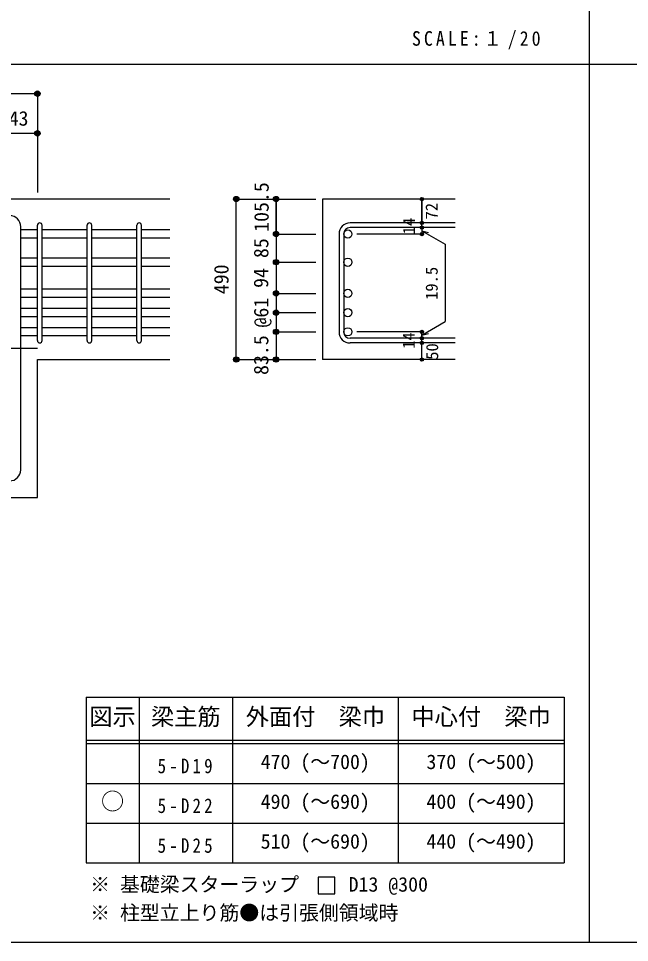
# Model space of a CAD drawing. Units: millimetres at full size, sheet at 1:20; details may follow other scales. Extents: x -3982 to 3969, y -2797 to 2801.
# Drawn here: x -2471 to -628, y -2797 to -10 of the extents above; entities that cross this region are included whole.
import ezdxf
from ezdxf.enums import TextEntityAlignment as Align

# ---------------------------------------------------------------- set-up
doc = ezdxf.new("R2010")
doc.units = ezdxf.units.MM
doc.header["$LTSCALE"] = 20
doc.header["$PDMODE"] = 32
doc.header["$PDSIZE"] = 10
doc.linetypes.add('CHAIN1', pattern=[8, 5, -1, 1, -1])
for name, color, linetype in [('6-1_躯体線', 2, 'Continuous'), ('6-4_フープ', 7, 'Continuous'), ('6-5_梁主筋', 7, 'Continuous'), ('6-6_S.T.P.', 7, 'Continuous'), ('6-7_文字', 7, 'Continuous'), ('6-D_寸法', 4, 'Continuous'), ('6-E_枠', 7, 'Continuous'), ('F-0_枠', 6, 'Continuous')]:
    doc.layers.add(name, color=color, linetype=linetype)
doc.styles.add('ＭＳ ゴシック', font='')
doc.styles.get('ＭＳ ゴシック').set_extended_font_data('MS Gothic')

msp = doc.modelspace()

# ---------------------------------------------------------------- linework, layer by layer
at = {"layer": '6-1_躯体線'}
for p, q in [((-2013.87, -554.67), (-3313.87, -554.67)), ((-1153.87, -554.67), (-1553.87, -554.67)), ((-1553.87, -554.67), (-1553.87, -1038.67)), ((-2413.87, -1038.67), (-2013.87, -1038.67)), ((-2413.87, -1454.67), (-2413.87, -1038.67)), ((-1153.87, -1038.67), (-1553.87, -1038.67))]:
    msp.add_line(p, q, dxfattribs=at)
msp.add_lwpolyline([(-2664.37, -1854.67), (-2664.37, -1454.67), (-2413.87, -1454.67)], dxfattribs=at)
at = {"layer": '6-4_フープ'}
msp.add_line((-2463.87, -1371.17), (-2463.87, -638.17), dxfattribs=at)
for centre, start, end in [((-2497.37, -638.17), 0, 90), ((-2497.37, -1371.17), 270, 0)]:
    msp.add_arc(centre, 33.5, start, end, dxfattribs=at)
at = {"layer": '6-5_梁主筋'}
for p, q in [((-2413.87, -647.72), (-2463.87, -647.72)), ((-2263.87, -647.72), (-2399.87, -647.72)), ((-2113.87, -647.72), (-2249.87, -647.72)), ((-2013.87, -647.72), (-2099.87, -647.72)), ((-2413.87, -672.72), (-2463.87, -672.72)), ((-2263.87, -672.72), (-2399.87, -672.72)), ((-2113.87, -672.72), (-2249.87, -672.72)), ((-2013.87, -672.72), (-2099.87, -672.72)), ((-2413.87, -732.67), (-2463.87, -732.67)), ((-2263.87, -732.67), (-2399.87, -732.67)), ((-2113.87, -732.67), (-2249.87, -732.67)), ((-2013.87, -732.67), (-2099.87, -732.67)), ((-2413.87, -757.67), (-2463.87, -757.67)), ((-2263.87, -757.67), (-2399.87, -757.67)), ((-2113.87, -757.67), (-2249.87, -757.67)), ((-2013.87, -757.67), (-2099.87, -757.67)), ((-2413.87, -826.67), (-2463.87, -826.67)), ((-2263.87, -826.67), (-2399.87, -826.67)), ((-2113.87, -826.67), (-2249.87, -826.67)), ((-2013.87, -826.67), (-2099.87, -826.67)), ((-2413.87, -851.67), (-2463.87, -851.67)), ((-2263.87, -851.67), (-2399.87, -851.67)), ((-2113.87, -851.67), (-2249.87, -851.67)), ((-2013.87, -851.67), (-2099.87, -851.67)), ((-2413.87, -884.67), (-2463.87, -884.67)), ((-2263.87, -884.67), (-2399.87, -884.67)), ((-2113.87, -884.67), (-2249.87, -884.67)), ((-2013.87, -884.67), (-2099.87, -884.67)), ((-2413.87, -909.67), (-2463.87, -909.67)), ((-2263.87, -909.67), (-2399.87, -909.67)), ((-2113.87, -909.67), (-2249.87, -909.67)), ((-2013.87, -909.67), (-2099.87, -909.67)), ((-2413.87, -942.67), (-2463.87, -942.67)), ((-2263.87, -942.67), (-2399.87, -942.67)), ((-2113.87, -942.67), (-2249.87, -942.67)), ((-2013.87, -942.67), (-2099.87, -942.67)), ((-2413.87, -967.67), (-2463.87, -967.67)), ((-2263.87, -967.67), (-2399.87, -967.67)), ((-2113.87, -967.67), (-2249.87, -967.67)), ((-2013.87, -967.67), (-2099.87, -967.67))]:
    msp.add_line(p, q, dxfattribs=at)
at = {"layer": '6-5_梁主筋', "color": 3}
for centre in [(-1477.37, -660.22), (-1477.37, -745.17), (-1477.37, -839.17), (-1477.37, -897.17), (-1477.37, -955.17)]:
    msp.add_circle(centre, 12.5, dxfattribs=at)
at = {"layer": '6-6_S.T.P.'}
for p, q in [((-2413.87, -981.67), (-2413.87, -633.72)), ((-2399.87, -981.67), (-2399.87, -633.72)), ((-2263.87, -981.67), (-2263.87, -633.72)), ((-2249.87, -981.67), (-2249.87, -633.72)), ((-2113.87, -981.67), (-2113.87, -633.72)), ((-2099.87, -981.67), (-2099.87, -633.72)), ((-1153.87, -626.72), (-1470.37, -626.72)), ((-1153.87, -640.72), (-1470.37, -640.72)), ((-1503.87, -660.22), (-1503.87, -955.17)), ((-1489.87, -660.22), (-1489.87, -955.17)), ((-1153.87, -974.67), (-1470.37, -974.67)), ((-1153.87, -988.67), (-1470.37, -988.67))]:
    msp.add_line(p, q, dxfattribs=at)
for centre, radius, start, end in [((-2406.87, -633.72), 7, 0, 180), ((-2406.87, -633.72), 7, 0, 180), ((-2406.87, -633.72), 7, 0, 180), ((-2406.87, -633.72), 7, 0, 180), ((-2256.87, -633.72), 7, 0, 180), ((-2106.87, -633.72), 7, 0, 180), ((-1470.37, -660.22), 33.5, 90, 180), ((-1470.37, -660.22), 19.5, 90, 180), ((-1470.37, -955.17), 33.5, 180, 270), ((-1470.37, -955.17), 19.5, 180, 270), ((-2406.87, -981.67), 7, 180, 0), ((-2406.87, -981.67), 7, 180, 0), ((-2406.87, -981.67), 7, 180, 0), ((-2406.87, -981.67), 7, 180, 0), ((-2256.87, -981.67), 7, 180, 0), ((-2106.87, -981.67), 7, 180, 0)]:
    msp.add_arc(centre, radius, start, end, dxfattribs=at)
at = {"layer": '6-7_文字'}
msp.add_lwpolyline([(-1566.94, -2650.24), (-1516.94, -2650.24), (-1516.94, -2600.24), (-1566.94, -2600.24)], close=True, dxfattribs=at)
at = {"layer": '6-D_寸法'}
for p, q in [((-3313.87, -236.65), (-2413.87, -236.65)), ((-2413.87, -236.65), (-2413.87, -356.65)), ((-2413.87, -356.65), (-2556.87, -356.65)), ((-2413.87, -356.65), (-2413.87, -534.67)), ((-2413.87, -356.65), (-2413.87, -534.67)), ((-2413.87, -356.65), (-2413.87, -534.67)), ((-1813.87, -554.67), (-1693.87, -554.67)), ((-1813.87, -554.67), (-1693.87, -554.67)), ((-1813.87, -554.67), (-1693.87, -554.67)), ((-1813.87, -554.67), (-1693.87, -554.67)), ((-1813.87, -1038.67), (-1813.87, -554.67)), ((-1693.87, -554.67), (-1573.87, -554.67)), ((-1693.87, -554.67), (-1693.87, -660.22)), ((-1693.87, -660.22), (-1693.87, -554.67)), ((-1253.87, -626.72), (-1253.87, -554.67)), ((-1253.87, -554.67), (-1253.87, -626.72)), ((-1253.87, -640.72), (-1253.87, -626.72)), ((-1253.87, -640.72), (-1253.87, -660.22)), ((-1693.87, -660.22), (-1573.87, -660.22)), ((-1693.87, -660.22), (-1573.87, -660.22)), ((-1693.87, -660.22), (-1693.87, -745.17)), ((-1253.87, -660.22), (-1449.95, -660.22)), ((-1253.87, -650.47), (-1183.81, -690.92)), ((-1253.87, -650.47), (-1234.55, -655.65)), ((-1183.81, -690.92), (-1183.81, -924.47)), ((-1693.87, -745.17), (-1573.87, -745.17)), ((-1693.87, -745.17), (-1693.87, -1038.67)), ((-1693.87, -839.17), (-1573.87, -839.17)), ((-1693.87, -839.17), (-1573.87, -839.17)), ((-1693.87, -839.17), (-1573.87, -839.17)), ((-1693.87, -897.17), (-1573.87, -897.17)), ((-1693.87, -897.17), (-1573.87, -897.17)), ((-1693.87, -897.17), (-1573.87, -897.17)), ((-1253.87, -964.92), (-1183.81, -924.47)), ((-1693.87, -955.17), (-1573.87, -955.17)), ((-1693.87, -955.17), (-1573.87, -955.17)), ((-1693.87, -955.17), (-1573.87, -955.17)), ((-1253.87, -955.17), (-1449.95, -955.17)), ((-1253.87, -974.67), (-1253.87, -955.17)), ((-1253.87, -964.92), (-1234.55, -959.75)), ((-1253.87, -988.67), (-1253.87, -974.67)), ((-1253.87, -1038.67), (-1253.87, -988.67)), ((-1813.87, -1038.67), (-1693.87, -1038.67)), ((-1693.87, -1038.67), (-1573.87, -1038.67))]:
    msp.add_line(p, q, dxfattribs=at)
at = {"layer": '6-D_寸法', "linetype": 'CHAIN1'}
msp.add_line((-3313.87, -1004.67), (-2413.87, -1004.67), dxfattribs=at)
at = {"layer": '6-D_寸法'}
for centre, radius in [((-2413.87, -236.65), 8), ((-2413.87, -236.65), 7.2), ((-2413.87, -236.65), 6.4), ((-2413.87, -236.65), 5.6), ((-2413.87, -236.65), 4.8), ((-2413.87, -236.65), 4), ((-2413.87, -236.65), 3.2), ((-2413.87, -236.65), 2.4), ((-2413.87, -236.65), 1.6), ((-2413.87, -236.65), 0.8), ((-2413.87, -356.65), 8), ((-2413.87, -356.65), 7.2), ((-2413.87, -356.65), 6.4), ((-2413.87, -356.65), 5.6), ((-2413.87, -356.65), 4.8), ((-2413.87, -356.65), 4), ((-2413.87, -356.65), 3.2), ((-2413.87, -356.65), 2.4), ((-2413.87, -356.65), 1.6), ((-2413.87, -356.65), 0.8), ((-1813.87, -554.67), 8), ((-1813.87, -554.67), 7.2), ((-1813.87, -554.67), 6.4), ((-1813.87, -554.67), 5.6), ((-1813.87, -554.67), 4.8), ((-1813.87, -554.67), 4), ((-1813.87, -554.67), 3.2), ((-1813.87, -554.67), 2.4), ((-1813.87, -554.67), 1.6), ((-1813.87, -554.67), 0.8), ((-1693.87, -554.67), 8), ((-1693.87, -554.67), 7.2), ((-1693.87, -554.67), 6.4), ((-1693.87, -554.67), 5.6), ((-1693.87, -554.67), 4.8), ((-1693.87, -554.67), 4), ((-1693.87, -554.67), 3.2), ((-1693.87, -554.67), 2.4), ((-1693.87, -554.67), 1.6), ((-1693.87, -554.67), 0.8), ((-1253.87, -554.67), 4), ((-1253.87, -554.67), 3.6), ((-1253.87, -554.67), 3.2), ((-1253.87, -554.67), 2.8), ((-1253.87, -554.67), 2.4), ((-1253.87, -554.67), 2), ((-1253.87, -554.67), 1.6), ((-1253.87, -554.67), 1.2), ((-1253.87, -554.67), 0.8), ((-1253.87, -554.67), 0.4), ((-1253.87, -626.72), 4), ((-1253.87, -640.72), 4), ((-1253.87, -626.72), 3.6), ((-1253.87, -640.72), 3.6), ((-1253.87, -626.72), 3.2), ((-1253.87, -640.72), 3.2), ((-1253.87, -626.72), 2.8), ((-1253.87, -640.72), 2.8), ((-1253.87, -626.72), 2.4), ((-1253.87, -640.72), 2.4), ((-1253.87, -626.72), 2), ((-1253.87, -640.72), 2), ((-1253.87, -626.72), 1.6), ((-1253.87, -640.72), 1.6), ((-1253.87, -626.72), 1.2), ((-1253.87, -640.72), 1.2), ((-1253.87, -626.72), 0.8), ((-1253.87, -640.72), 0.8), ((-1253.87, -626.72), 0.4), ((-1253.87, -640.72), 0.4), ((-1693.87, -660.22), 8), ((-1693.87, -660.22), 7.2), ((-1693.87, -660.22), 6.4), ((-1693.87, -660.22), 5.6), ((-1693.87, -660.22), 4.8), ((-1693.87, -660.22), 4), ((-1693.87, -660.22), 3.2), ((-1693.87, -660.22), 2.4), ((-1693.87, -660.22), 1.6), ((-1693.87, -660.22), 0.8), ((-1253.87, -660.22), 4), ((-1253.87, -660.22), 3.6), ((-1253.87, -660.22), 3.2), ((-1253.87, -660.22), 2.8), ((-1253.87, -660.22), 2.4), ((-1253.87, -660.22), 2), ((-1253.87, -660.22), 1.6), ((-1253.87, -660.22), 1.2), ((-1253.87, -660.22), 0.8), ((-1253.87, -660.22), 0.4), ((-1693.87, -745.17), 8), ((-1693.87, -745.17), 7.2), ((-1693.87, -745.17), 6.4), ((-1693.87, -745.17), 5.6), ((-1693.87, -745.17), 4.8), ((-1693.87, -745.17), 4), ((-1693.87, -745.17), 3.2), ((-1693.87, -745.17), 2.4), ((-1693.87, -745.17), 1.6), ((-1693.87, -745.17), 0.8), ((-1693.87, -839.17), 8), ((-1693.87, -839.17), 7.2), ((-1693.87, -839.17), 6.4), ((-1693.87, -839.17), 5.6), ((-1693.87, -839.17), 4.8), ((-1693.87, -839.17), 4), ((-1693.87, -839.17), 3.2), ((-1693.87, -839.17), 2.4), ((-1693.87, -839.17), 1.6), ((-1693.87, -839.17), 0.8), ((-1693.87, -897.17), 8), ((-1693.87, -897.17), 7.2), ((-1693.87, -897.17), 6.4), ((-1693.87, -897.17), 5.6), ((-1693.87, -897.17), 4.8), ((-1693.87, -897.17), 4), ((-1693.87, -897.17), 3.2), ((-1693.87, -897.17), 2.4), ((-1693.87, -897.17), 1.6), ((-1693.87, -897.17), 0.8), ((-1693.87, -955.17), 8), ((-1693.87, -955.17), 7.2), ((-1693.87, -955.17), 6.4), ((-1693.87, -955.17), 5.6), ((-1693.87, -955.17), 4.8), ((-1693.87, -955.17), 4), ((-1693.87, -955.17), 3.2), ((-1693.87, -955.17), 2.4), ((-1693.87, -955.17), 1.6), ((-1693.87, -955.17), 0.8), ((-1253.87, -955.17), 4), ((-1253.87, -974.67), 4), ((-1253.87, -955.17), 3.6), ((-1253.87, -974.67), 3.6), ((-1253.87, -955.17), 3.2), ((-1253.87, -974.67), 3.2), ((-1253.87, -955.17), 2.8), ((-1253.87, -974.67), 2.8), ((-1253.87, -955.17), 2.4), ((-1253.87, -974.67), 2.4), ((-1253.87, -955.17), 2), ((-1253.87, -974.67), 2), ((-1253.87, -955.17), 1.6), ((-1253.87, -974.67), 1.6), ((-1253.87, -955.17), 1.2), ((-1253.87, -974.67), 1.2), ((-1253.87, -955.17), 0.8), ((-1253.87, -974.67), 0.8), ((-1253.87, -955.17), 0.4), ((-1253.87, -974.67), 0.4), ((-1253.87, -988.67), 4), ((-1253.87, -988.67), 3.6), ((-1253.87, -988.67), 3.2), ((-1253.87, -988.67), 2.8), ((-1253.87, -988.67), 2.4), ((-1253.87, -988.67), 2), ((-1253.87, -988.67), 1.6), ((-1253.87, -988.67), 1.2), ((-1253.87, -988.67), 0.8), ((-1253.87, -988.67), 0.4), ((-1813.87, -1038.67), 8), ((-1693.87, -1038.67), 8), ((-1813.87, -1038.67), 7.2), ((-1813.87, -1038.67), 6.4), ((-1813.87, -1038.67), 5.6), ((-1813.87, -1038.67), 4.8), ((-1813.87, -1038.67), 4), ((-1813.87, -1038.67), 3.2), ((-1813.87, -1038.67), 2.4), ((-1813.87, -1038.67), 1.6), ((-1813.87, -1038.67), 0.8), ((-1693.87, -1038.67), 7.2), ((-1693.87, -1038.67), 6.4), ((-1693.87, -1038.67), 5.6), ((-1693.87, -1038.67), 4.8), ((-1693.87, -1038.67), 4), ((-1693.87, -1038.67), 3.2), ((-1693.87, -1038.67), 2.4), ((-1693.87, -1038.67), 1.6), ((-1693.87, -1038.67), 0.8), ((-1253.87, -1038.67), 4), ((-1253.87, -1038.67), 3.6), ((-1253.87, -1038.67), 3.2), ((-1253.87, -1038.67), 2.8), ((-1253.87, -1038.67), 2.4), ((-1253.87, -1038.67), 2), ((-1253.87, -1038.67), 1.6), ((-1253.87, -1038.67), 1.2), ((-1253.87, -1038.67), 0.8), ((-1253.87, -1038.67), 0.4)]:
    msp.add_circle(centre, radius, dxfattribs=at)
at = {"layer": '6-D_寸法', "color": 7}
for p in [(-2413.87, -236.65), (-2413.87, -356.65), (-1813.87, -554.67), (-1693.87, -554.67), (-1253.87, -554.67), (-1253.87, -626.72), (-1253.87, -640.72), (-1693.87, -660.22), (-1253.87, -660.22), (-1693.87, -745.17), (-1693.87, -839.17), (-1693.87, -897.17), (-1693.87, -955.17), (-1253.87, -955.17), (-1253.87, -955.17), (-1253.87, -974.67), (-1253.87, -988.67), (-1813.87, -1038.67), (-1693.87, -1038.67), (-1253.87, -1038.67)]:
    msp.add_point(p, dxfattribs=at)
at = {"layer": '6-E_枠', "color": 3}
for p, q in [((-2267.02, -2056.95), (-2267.02, -2556.95)), ((-2267.02, -2056.95), (-825.33, -2056.95)), ((-825.33, -2056.95), (-825.33, -2556.95)), ((-2267.02, -2556.95), (-825.33, -2556.95))]:
    msp.add_line(p, q, dxfattribs=at)
at = {"layer": '6-E_枠'}
for p, q in [((-2107.02, -2056.95), (-2107.02, -2556.95)), ((-1825.33, -2056.95), (-1825.33, -2556.95)), ((-1325.33, -2056.95), (-1325.33, -2556.95)), ((-2267.02, -2186.95), (-825.33, -2186.95)), ((-2267.02, -2196.95), (-825.33, -2196.95)), ((-2267.02, -2316.95), (-825.33, -2316.95)), ((-2267.02, -2436.95), (-825.33, -2436.95))]:
    msp.add_line(p, q, dxfattribs=at)
at = {"layer": 'F-0_枠', "color": 2}
for p, q in [((-749.76, 2800.77), (-749.76, -2796.83)), ((-3981.92, -148.03), (2482.4, -148.03))]:
    msp.add_line(p, q, dxfattribs=at)
at = {"layer": 'F-0_枠'}
msp.add_line((3969.4, -2796.83), (-3981.92, -2796.83), dxfattribs=at)

# ---------------------------------------------------------------- texts
at = {"layer": '6-7_文字', "color": 2, "style": 'ＭＳ ゴシック'}
for s, p in [('図示', (-2257.02, -2156.95)), ('梁主筋', (-2071.17, -2156.95)), ('外面付\u3000梁巾', (-1785.33, -2156.95)), ('中心付\u3000梁巾', (-1285.33, -2156.95)), ('○', (-2222.02, -2411.95))]:
    msp.add_text(s, height=51.32, dxfattribs=at).set_placement(p, align=Align.BOTTOM_LEFT)
at = {"layer": '6-7_文字', "style": 'ＭＳ ゴシック'}
for s, p in [('470 (～700)', (-1740.33, -2286.95)), ('370 (～500)', (-1240.33, -2286.95)), ('490 (～690)', (-1740.33, -2406.95)), ('400 (～490)', (-1240.33, -2406.95)), ('510 (～690)', (-1740.33, -2526.95)), ('440 (～490)', (-1240.33, -2526.95)), ('※ 基礎梁スターラップ     D13 @300', (-2254.64, -2656.67)), ('※ 柱型立上り筋●は引張側領域時', (-2254.64, -2742.34))]:
    msp.add_text(s, height=43.99, dxfattribs=at).set_placement(p, align=Align.BOTTOM_LEFT)
at = {"layer": '6-7_文字', "color": 2, "insert": (-1283.99, -103.03), "char_height": 43.99, "attachment_point": 7, "style": 'ＭＳ ゴシック'}
msp.add_mtext('\\T1.34;\\W0.9;SCALE:１/20', dxfattribs=at)
at = {"layer": '6-7_文字', "char_height": 43.99, "attachment_point": 7, "style": 'ＭＳ ゴシック'}
for s, insert in [('\\T1.38;\\W0.85;5-D19', (-2051.17, -2286.95)), ('\\T1.38;\\W0.85;5-D22', (-2051.17, -2406.95)), ('\\T1.38;\\W0.85;5-D25', (-2051.17, -2526.95))]:
    msp.add_mtext(s, dxfattribs=dict(at, insert=insert))
at = {"layer": '6-D_寸法', "style": 'ＭＳ ゴシック'}
msp.add_text('143', height=43.99, dxfattribs=at).set_placement((-2530.37, -346.65), align=Align.BOTTOM_LEFT)
for s, height, p in [('105.5', 43.99, (-1702.92, -653.56)), ('72', 36.66, (-1195.43, -616.25)), ('14', 36.66, (-1263.87, -661.21)), ('85', 43.99, (-1703.87, -732.7)), ('490', 43.99, (-1823.87, -841.67)), ('94', 43.99, (-1704.25, -822.73)), ('19.5', 36.66, (-1195.36, -858.87)), ('@61', 43.99, (-1703.87, -942.17)), ('83.5', 43.99, (-1703.87, -1085.17)), ('14', 36.66, (-1264.53, -1006.34)), ('50', 36.66, (-1193.79, -1039.47))]:
    msp.add_text(s, height=height, rotation=90, dxfattribs=at).set_placement(p, align=Align.BOTTOM_LEFT)

doc.saveas('drawing.dxf')
